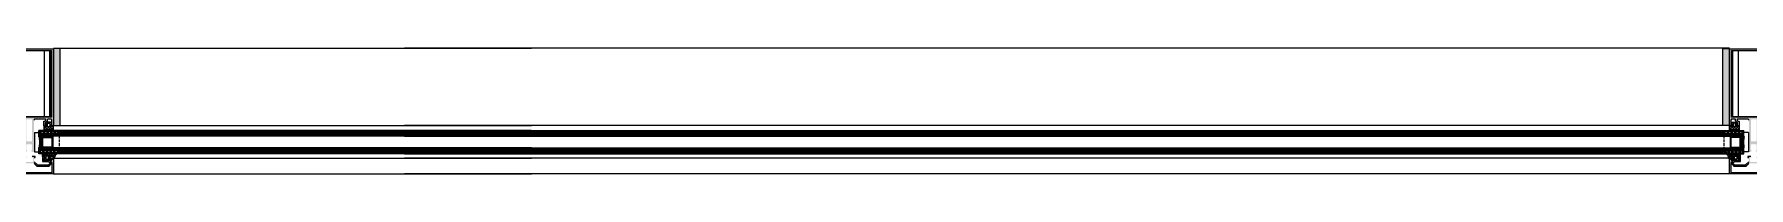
# Model space of a CAD drawing. Header units: millimetres. Extents: x 809 to 8159, y 33 to 4533.
# Drawn here: x 3286.2 to 3462.8, y 1913.3 to 1926.3 of the extents above; entities that cross this region are included whole.
import ezdxf

# ---------------------------------------------------------------- set-up
doc = ezdxf.new("R2010")
doc.units = ezdxf.units.MM
doc.linetypes.add('HIDDEN', pattern=[0.375, 0.25, -0.125])
for name, color, linetype in [('3', 11, 'Continuous'), ('5', 11, 'Continuous'), ('FITILLER', 240, 'Continuous'), ('GORUNUS-TARAMA', 11, 'Continuous')]:
    doc.layers.add(name, color=color, linetype=linetype)
doc.layers.add('cam', color=5, linetype='Continuous', lineweight=0)

# ---------------------------------------------------------------- blocks, each defined once
blk = doc.blocks.new('ajsdfxcvzx')
h = blk.add_hatch(color=256)
edge = h.paths.add_edge_path()
edge.add_line((35243.86, -6672.93), (35243.86, -6672.86))
edge.add_line((35243.86, -6672.86), (35243.95, -6672.86))
edge.add_line((35243.95, -6672.86), (35243.95, -6672.38))
edge.add_arc((35243.85, -6672.38), 0.1, 0, 90)
edge.add_line((35243.85, -6672.28), (35243.57, -6672.28))
edge.add_arc((35243.57, -6672.38), 0.1, 90, 180)
edge.add_line((35243.47, -6672.38), (35243.47, -6672.46))
edge.add_arc((35243.42, -6672.46), 0.05, 315, 360, ccw=False)
edge.add_line((35243.45, -6672.5), (35243.28, -6672.67))
edge.add_arc((35243.32, -6672.7), 0.05, 135, 180)
edge.add_line((35243.27, -6672.7), (35243.27, -6672.86))
edge.add_line((35243.27, -6672.86), (35243.36, -6672.86))
edge.add_line((35243.36, -6672.86), (35243.36, -6672.93))
edge.add_arc((35243.31, -6672.93), 0.05, -90, 0, ccw=False)
edge.add_line((35243.31, -6672.98), (35243.11, -6672.98))
edge.add_line((35243.11, -6672.98), (35243.11, -6672.54))
edge.add_arc((35243.16, -6672.54), 0.05, 90, 180, ccw=False)
edge.add_line((35243.16, -6672.49), (35243.23, -6672.49))
edge.add_arc((35243.23, -6672.44), 0.05, 270, 315)
edge.add_line((35243.26, -6672.48), (35243.29, -6672.45))
edge.add_arc((35243.26, -6672.41), 0.05, 315, 360)
edge.add_line((35243.31, -6672.41), (35243.31, -6672.33))
edge.add_arc((35243.26, -6672.33), 0.05, 0, 90)
edge.add_line((35243.26, -6672.28), (35243.01, -6672.28))
edge.add_line((35243.01, -6672.28), (35242.64, -6672.28))
edge.add_line((35242.64, -6672.28), (35242.61, -6672.25))
edge.add_line((35242.61, -6672.25), (35242.58, -6672.28))
edge.add_line((35242.58, -6672.28), (35242.21, -6672.28))
edge.add_arc((35242.2, -6672.37), 0.0919, 84.9295, 180.955)
edge.add_line((35242.11, -6672.38), (35242.11, -6674.65))
edge.add_arc((35242.11, -6674.67), 0.02, 90, 270)
edge.add_line((35242.11, -6674.69), (35242.11, -6674.71))
edge.add_arc((35242.11, -6674.73), 0.02, 90, 270)
edge.add_line((35242.11, -6674.75), (35242.11, -6675.68))
edge.add_line((35242.11, -6675.68), (35241.97, -6675.68))
edge.add_arc((35241.97, -6675.62), 0.06, 180, 270, ccw=False)
edge.add_line((35241.91, -6675.62), (35241.84, -6675.62))
edge.add_arc((35241.84, -6675.59), 0.03, 180, 270, ccw=False)
edge.add_line((35241.81, -6675.59), (35241.81, -6675.55))
edge.add_arc((35241.84, -6675.55), 0.03, 90, 180, ccw=False)
edge.add_line((35241.84, -6675.52), (35241.91, -6675.52))
edge.add_line((35241.91, -6675.52), (35241.91, -6674.88))
edge.add_line((35241.91, -6674.88), (35241.66, -6674.88))
edge.add_line((35241.66, -6674.88), (35241.61, -6674.83))
edge.add_line((35241.61, -6674.83), (35241.56, -6674.88))
edge.add_line((35241.56, -6674.88), (35241.31, -6674.88))
edge.add_line((35241.31, -6674.88), (35241.31, -6675.52))
edge.add_line((35241.31, -6675.52), (35241.38, -6675.52))
edge.add_arc((35241.38, -6675.55), 0.03, 0, 90, ccw=False)
edge.add_line((35241.41, -6675.55), (35241.41, -6675.59))
edge.add_arc((35241.38, -6675.59), 0.03, -90, 0, ccw=False)
edge.add_line((35241.38, -6675.62), (35241.31, -6675.62))
edge.add_arc((35241.25, -6675.62), 0.06, 270, 360, ccw=False)
edge.add_line((35241.25, -6675.68), (35241.11, -6675.68))
edge.add_line((35241.11, -6675.68), (35241.11, -6674.75))
edge.add_arc((35241.11, -6674.73), 0.02, 270, 450)
edge.add_line((35241.11, -6674.71), (35241.11, -6674.69))
edge.add_arc((35241.11, -6674.67), 0.02, 270, 450)
edge.add_line((35241.11, -6674.65), (35241.11, -6672.38))
edge.add_arc((35241.02, -6672.37), 0.0919, 359.045, 455.0705)
edge.add_line((35241.01, -6672.28), (35240.64, -6672.28))
edge.add_line((35240.64, -6672.28), (35240.61, -6672.25))
edge.add_line((35240.61, -6672.25), (35240.58, -6672.28))
edge.add_line((35240.58, -6672.28), (35240.21, -6672.28))
edge.add_line((35240.21, -6672.28), (35239.96, -6672.28))
edge.add_arc((35239.96, -6672.33), 0.05, 90, 180)
edge.add_line((35239.91, -6672.33), (35239.91, -6672.41))
edge.add_arc((35239.96, -6672.41), 0.05, 180, 225)
edge.add_line((35239.92, -6672.45), (35239.96, -6672.48))
edge.add_arc((35239.99, -6672.44), 0.05, 225, 270)
edge.add_line((35239.99, -6672.49), (35240.06, -6672.49))
edge.add_arc((35240.06, -6672.54), 0.05, 0, 90, ccw=False)
edge.add_line((35240.11, -6672.54), (35240.11, -6672.98))
edge.add_line((35240.11, -6672.98), (35239.91, -6672.98))
edge.add_arc((35239.91, -6672.93), 0.05, 180, 270, ccw=False)
edge.add_line((35239.86, -6672.93), (35239.86, -6672.86))
edge.add_line((35239.86, -6672.86), (35239.95, -6672.86))
edge.add_line((35239.95, -6672.86), (35239.95, -6672.7))
edge.add_arc((35239.9, -6672.7), 0.05, 360, 405)
edge.add_line((35239.93, -6672.67), (35239.76, -6672.5))
edge.add_arc((35239.8, -6672.46), 0.05, 180, 225, ccw=False)
edge.add_line((35239.75, -6672.46), (35239.75, -6672.38))
edge.add_arc((35239.65, -6672.38), 0.1, 0, 90)
edge.add_line((35239.65, -6672.28), (35239.37, -6672.28))
edge.add_arc((35239.37, -6672.38), 0.1, 90, 180)
edge.add_line((35239.27, -6672.38), (35239.27, -6672.86))
edge.add_line((35239.27, -6672.86), (35239.36, -6672.86))
edge.add_line((35239.36, -6672.86), (35239.36, -6672.93))
edge.add_arc((35239.31, -6672.93), 0.05, -90, 0, ccw=False)
edge.add_line((35239.31, -6672.98), (35239.11, -6672.98))
edge.add_line((35239.11, -6672.98), (35239.11, -6664.99))
edge.add_line((35239.11, -6664.99), (35244.11, -6664.99))
edge.add_line((35244.11, -6664.99), (35244.11, -6672.98))
edge.add_line((35244.11, -6672.98), (35243.91, -6672.98))
edge.add_arc((35243.91, -6672.93), 0.05, 180, 270, ccw=False)
h.paths.add_polyline_path([(35239.31, -6672.09), (35239.31, -6665.19), (35243.91, -6665.19), (35243.91, -6672.09), (35241.61, -6672.09)], flags=16)
edge = h.paths.add_edge_path(flags=16)
edge.add_arc((35241.81, -6674.49), 0.1, 270, 360)
edge.add_line((35241.91, -6674.49), (35241.91, -6672.39))
edge.add_arc((35241.81, -6672.39), 0.1, 0, 90)
edge.add_line((35241.81, -6672.29), (35241.41, -6672.29))
edge.add_arc((35241.41, -6672.39), 0.1, 90, 180)
edge.add_line((35241.31, -6672.39), (35241.31, -6674.49))
edge.add_arc((35241.41, -6674.49), 0.1, 180, 270)
edge.add_line((35241.41, -6674.59), (35241.81, -6674.59))
h = blk.add_hatch(color=256)
edge = h.paths.add_edge_path()
edge.add_line((35421.53, -6672.93), (35421.53, -6672.86))
edge.add_line((35421.53, -6672.86), (35421.62, -6672.86))
edge.add_line((35421.62, -6672.86), (35421.62, -6672.38))
edge.add_arc((35421.52, -6672.38), 0.1, 0, 90)
edge.add_line((35421.52, -6672.28), (35421.24, -6672.28))
edge.add_arc((35421.24, -6672.38), 0.1, 90, 180)
edge.add_line((35421.14, -6672.38), (35421.14, -6672.46))
edge.add_arc((35421.09, -6672.46), 0.05, 315, 360, ccw=False)
edge.add_line((35421.13, -6672.5), (35420.96, -6672.67))
edge.add_arc((35420.99, -6672.7), 0.05, 135, 180)
edge.add_line((35420.94, -6672.7), (35420.94, -6672.86))
edge.add_line((35420.94, -6672.86), (35421.03, -6672.86))
edge.add_line((35421.03, -6672.86), (35421.03, -6672.93))
edge.add_arc((35420.98, -6672.93), 0.05, -90, 0, ccw=False)
edge.add_line((35420.98, -6672.98), (35420.78, -6672.98))
edge.add_line((35420.78, -6672.98), (35420.78, -6672.54))
edge.add_arc((35420.83, -6672.54), 0.05, 90, 180, ccw=False)
edge.add_line((35420.83, -6672.49), (35420.9, -6672.49))
edge.add_arc((35420.9, -6672.44), 0.05, 270, 315)
edge.add_line((35420.94, -6672.48), (35420.97, -6672.45))
edge.add_arc((35420.93, -6672.41), 0.05, 315, 360)
edge.add_line((35420.98, -6672.41), (35420.98, -6672.33))
edge.add_arc((35420.93, -6672.33), 0.05, 0, 90)
edge.add_line((35420.93, -6672.28), (35420.68, -6672.28))
edge.add_line((35420.68, -6672.28), (35420.31, -6672.28))
edge.add_line((35420.31, -6672.28), (35420.28, -6672.25))
edge.add_line((35420.28, -6672.25), (35420.25, -6672.28))
edge.add_line((35420.25, -6672.28), (35419.88, -6672.28))
edge.add_arc((35419.88, -6672.37), 0.0919, 84.9295, 180.955)
edge.add_line((35419.78, -6672.38), (35419.78, -6674.65))
edge.add_arc((35419.78, -6674.67), 0.02, 90, 270)
edge.add_line((35419.78, -6674.69), (35419.78, -6674.71))
edge.add_arc((35419.78, -6674.73), 0.02, 90, 270)
edge.add_line((35419.78, -6674.75), (35419.78, -6675.68))
edge.add_line((35419.78, -6675.68), (35419.64, -6675.68))
edge.add_arc((35419.64, -6675.62), 0.06, 180, 270, ccw=False)
edge.add_line((35419.58, -6675.62), (35419.51, -6675.62))
edge.add_arc((35419.51, -6675.59), 0.03, 180, 270, ccw=False)
edge.add_line((35419.48, -6675.59), (35419.48, -6675.55))
edge.add_arc((35419.51, -6675.55), 0.03, 90, 180, ccw=False)
edge.add_line((35419.51, -6675.52), (35419.58, -6675.52))
edge.add_line((35419.58, -6675.52), (35419.58, -6674.88))
edge.add_line((35419.58, -6674.88), (35419.33, -6674.88))
edge.add_line((35419.33, -6674.88), (35419.28, -6674.83))
edge.add_line((35419.28, -6674.83), (35419.23, -6674.88))
edge.add_line((35419.23, -6674.88), (35418.98, -6674.88))
edge.add_line((35418.98, -6674.88), (35418.98, -6675.52))
edge.add_line((35418.98, -6675.52), (35419.05, -6675.52))
edge.add_arc((35419.05, -6675.55), 0.03, 0, 90, ccw=False)
edge.add_line((35419.08, -6675.55), (35419.08, -6675.59))
edge.add_arc((35419.05, -6675.59), 0.03, -90, 0, ccw=False)
edge.add_line((35419.05, -6675.62), (35418.98, -6675.62))
edge.add_arc((35418.92, -6675.62), 0.06, 270, 360, ccw=False)
edge.add_line((35418.92, -6675.68), (35418.78, -6675.68))
edge.add_line((35418.78, -6675.68), (35418.78, -6674.75))
edge.add_arc((35418.78, -6674.73), 0.02, 270, 450)
edge.add_line((35418.78, -6674.71), (35418.78, -6674.69))
edge.add_arc((35418.78, -6674.67), 0.02, 270, 450)
edge.add_line((35418.78, -6674.65), (35418.78, -6672.38))
edge.add_arc((35418.69, -6672.37), 0.0919, 359.045, 455.0705)
edge.add_line((35418.68, -6672.28), (35418.31, -6672.28))
edge.add_line((35418.31, -6672.28), (35418.28, -6672.25))
edge.add_line((35418.28, -6672.25), (35418.25, -6672.28))
edge.add_line((35418.25, -6672.28), (35417.88, -6672.28))
edge.add_line((35417.88, -6672.28), (35417.63, -6672.28))
edge.add_arc((35417.63, -6672.33), 0.05, 90, 180)
edge.add_line((35417.58, -6672.33), (35417.58, -6672.41))
edge.add_arc((35417.63, -6672.41), 0.05, 180, 225)
edge.add_line((35417.6, -6672.45), (35417.63, -6672.48))
edge.add_arc((35417.67, -6672.44), 0.05, 225, 270)
edge.add_line((35417.67, -6672.49), (35417.73, -6672.49))
edge.add_arc((35417.73, -6672.54), 0.05, 0, 90, ccw=False)
edge.add_line((35417.78, -6672.54), (35417.78, -6672.98))
edge.add_line((35417.78, -6672.98), (35417.58, -6672.98))
edge.add_arc((35417.58, -6672.93), 0.05, 180, 270, ccw=False)
edge.add_line((35417.53, -6672.93), (35417.53, -6672.86))
edge.add_line((35417.53, -6672.86), (35417.62, -6672.86))
edge.add_line((35417.62, -6672.86), (35417.62, -6672.7))
edge.add_arc((35417.57, -6672.7), 0.05, 360, 405)
edge.add_line((35417.61, -6672.67), (35417.44, -6672.5))
edge.add_arc((35417.47, -6672.46), 0.05, 180, 225, ccw=False)
edge.add_line((35417.42, -6672.46), (35417.42, -6672.38))
edge.add_arc((35417.32, -6672.38), 0.1, 0, 90)
edge.add_line((35417.32, -6672.28), (35417.04, -6672.28))
edge.add_arc((35417.04, -6672.38), 0.1, 90, 180)
edge.add_line((35416.94, -6672.38), (35416.94, -6672.86))
edge.add_line((35416.94, -6672.86), (35417.03, -6672.86))
edge.add_line((35417.03, -6672.86), (35417.03, -6672.93))
edge.add_arc((35416.98, -6672.93), 0.05, -90, 0, ccw=False)
edge.add_line((35416.98, -6672.98), (35416.78, -6672.98))
edge.add_line((35416.78, -6672.98), (35416.78, -6664.99))
edge.add_line((35416.78, -6664.99), (35421.78, -6664.99))
edge.add_line((35421.78, -6664.99), (35421.78, -6672.98))
edge.add_line((35421.78, -6672.98), (35421.58, -6672.98))
edge.add_arc((35421.58, -6672.93), 0.05, 180, 270, ccw=False)
h.paths.add_polyline_path([(35416.99, -6672.09), (35416.99, -6665.19), (35421.59, -6665.19), (35421.59, -6672.09), (35419.29, -6672.09)], flags=16)
edge = h.paths.add_edge_path(flags=16)
edge.add_arc((35419.49, -6674.49), 0.1, 270, 360)
edge.add_line((35419.59, -6674.49), (35419.59, -6672.39))
edge.add_arc((35419.49, -6672.39), 0.1, 0, 90)
edge.add_line((35419.49, -6672.29), (35419.09, -6672.29))
edge.add_arc((35419.09, -6672.39), 0.1, 90, 180)
edge.add_line((35418.99, -6672.39), (35418.99, -6674.49))
edge.add_arc((35419.09, -6674.49), 0.1, 180, 270)
edge.add_line((35419.09, -6674.59), (35419.49, -6674.59))
h = blk.add_hatch()
h.set_pattern_fill('NET', color=256, angle=90, style=0)
h.set_pattern_definition([(90, (35235.15092, -6616.81168), (0.125, -1e-17), []), (360, (35235.15092, -6616.81168), (1e-17, -0.125), [])])
h.paths.add_polyline_path([(35242.9, -6675.23), (35242.9, -6674.07), (35242.6, -6674.07), (35242.64, -6674.27), (35242.66, -6674.51), (35242.66, -6674.77), (35242.63, -6675.09), (35242.61, -6675.23)])
h = blk.add_hatch()
h.set_pattern_fill('NET', color=256, angle=90, style=0)
h.set_pattern_definition([(90, (35425.74222, -6616.81168), (-0.125, 2e-17), []), (180, (35425.74222, -6616.81168), (-3e-17, -0.125), [])])
h.paths.add_polyline_path([(35417.99, -6675.23), (35417.99, -6674.07), (35418.29, -6674.07), (35418.25, -6674.27), (35418.23, -6674.51), (35418.23, -6674.77), (35418.26, -6675.09), (35418.28, -6675.23)])
h = blk.add_hatch(color=256)
edge = h.paths.add_edge_path()
edge.add_line((35240.13, -6676.55), (35239.53, -6676.55))
edge.add_line((35239.53, -6676.55), (35239.3, -6676.27))
edge.add_line((35239.3, -6676.27), (35239.5, -6676.27))
edge.add_line((35239.5, -6676.27), (35239.5, -6676.2))
edge.add_arc((35239.45, -6676.2), 0.05, 360, 450)
edge.add_line((35239.45, -6676.15), (35239.11, -6676.15))
edge.add_line((35239.11, -6676.15), (35239.11, -6676.26))
edge.add_line((35239.11, -6676.26), (35239.41, -6676.61))
edge.add_arc((35239.37, -6676.65), 0.05, -50, 40, ccw=False)
edge.add_line((35239.41, -6676.69), (35239.32, -6676.76))
edge.add_arc((35239.35, -6676.8), 0.05, 130, 220)
edge.add_line((35239.31, -6676.83), (35239.57, -6677.14))
edge.add_arc((35239.6, -6677.1), 0.05, 220, 270)
edge.add_line((35239.6, -6677.15), (35240.78, -6677.15))
edge.add_arc((35240.78, -6677.1), 0.05, 270, 315)
edge.add_line((35240.82, -6677.14), (35241, -6676.96))
edge.add_line((35241, -6676.96), (35241, -6676.92))
edge.add_line((35241, -6676.92), (35241.04, -6676.92))
edge.add_line((35241.04, -6676.92), (35241.09, -6676.86))
edge.add_arc((35241.13, -6676.9), 0.05, 90, 135, ccw=False)
edge.add_line((35241.13, -6676.85), (35242.09, -6676.85))
edge.add_arc((35242.09, -6676.9), 0.05, 45, 90, ccw=False)
edge.add_line((35242.12, -6676.86), (35242.18, -6676.92))
edge.add_line((35242.18, -6676.92), (35242.22, -6676.92))
edge.add_line((35242.22, -6676.92), (35242.22, -6676.96))
edge.add_line((35242.22, -6676.96), (35242.4, -6677.14))
edge.add_arc((35242.43, -6677.1), 0.05, 225, 270)
edge.add_line((35242.43, -6677.15), (35243.61, -6677.15))
edge.add_arc((35243.61, -6677.1), 0.05, 270, 320)
edge.add_line((35243.65, -6677.14), (35243.91, -6676.83))
edge.add_arc((35243.87, -6676.8), 0.05, 320, 410)
edge.add_line((35243.9, -6676.76), (35243.81, -6676.69))
edge.add_arc((35243.84, -6676.65), 0.05, 140, 230, ccw=False)
edge.add_line((35243.81, -6676.61), (35244.1, -6676.26))
edge.add_line((35244.1, -6676.26), (35244.1, -6676.15))
edge.add_line((35244.1, -6676.15), (35243.77, -6676.15))
edge.add_arc((35243.77, -6676.2), 0.05, 90, 180)
edge.add_line((35243.72, -6676.2), (35243.72, -6676.27))
edge.add_line((35243.72, -6676.27), (35243.92, -6676.27))
edge.add_line((35243.92, -6676.27), (35243.69, -6676.55))
edge.add_line((35243.69, -6676.55), (35243.09, -6676.55))
edge.add_line((35243.09, -6676.55), (35243.09, -6676.27))
edge.add_line((35243.09, -6676.27), (35243.22, -6676.27))
edge.add_line((35243.22, -6676.27), (35243.22, -6676.2))
edge.add_arc((35243.17, -6676.2), 0.05, 360, 450)
edge.add_line((35243.17, -6676.15), (35242.97, -6676.15))
edge.add_line((35242.97, -6676.15), (35242.97, -6676.62))
edge.add_arc((35243.02, -6676.62), 0.05, 180, 270)
edge.add_line((35243.02, -6676.67), (35243.59, -6676.67))
edge.add_arc((35243.59, -6676.72), 0.05, 50, 90, ccw=False)
edge.add_line((35243.62, -6676.69), (35243.73, -6676.78))
edge.add_arc((35243.7, -6676.81), 0.05, -40, 50, ccw=False)
edge.add_line((35243.74, -6676.85), (35243.6, -6677.02))
edge.add_arc((35243.56, -6676.98), 0.05, 270, 320, ccw=False)
edge.add_line((35243.56, -6677.03), (35242.48, -6677.03))
edge.add_arc((35242.48, -6676.98), 0.05, 225, 270, ccw=False)
edge.add_line((35242.45, -6677.02), (35242.12, -6676.69))
edge.add_arc((35242.16, -6676.66), 0.05, 180, 225, ccw=False)
edge.add_line((35242.11, -6676.66), (35242.11, -6676.25))
edge.add_line((35242.11, -6676.25), (35242.21, -6676.25))
edge.add_line((35242.21, -6676.25), (35242.21, -6676.15))
edge.add_line((35242.21, -6676.15), (35241.91, -6676.15))
edge.add_arc((35241.91, -6676.2), 0.05, 90, 180)
edge.add_line((35241.86, -6676.2), (35241.86, -6676.27))
edge.add_line((35241.86, -6676.27), (35241.99, -6676.27))
edge.add_line((35241.99, -6676.27), (35241.99, -6676.65))
edge.add_arc((35241.94, -6676.65), 0.05, 270, 360, ccw=False)
edge.add_line((35241.94, -6676.7), (35241.28, -6676.7))
edge.add_arc((35241.28, -6676.65), 0.05, 180, 270, ccw=False)
edge.add_line((35241.23, -6676.65), (35241.23, -6676.27))
edge.add_line((35241.23, -6676.27), (35241.36, -6676.27))
edge.add_line((35241.36, -6676.27), (35241.36, -6676.2))
edge.add_arc((35241.31, -6676.2), 0.05, 0, 90)
edge.add_line((35241.31, -6676.15), (35241.01, -6676.15))
edge.add_line((35241.01, -6676.15), (35241.01, -6676.25))
edge.add_line((35241.01, -6676.25), (35241.11, -6676.25))
edge.add_line((35241.11, -6676.25), (35241.11, -6676.66))
edge.add_arc((35241.06, -6676.66), 0.05, 315, 360, ccw=False)
edge.add_line((35241.09, -6676.69), (35240.77, -6677.02))
edge.add_arc((35240.73, -6676.98), 0.05, 270, 315, ccw=False)
edge.add_line((35240.73, -6677.03), (35239.66, -6677.03))
edge.add_arc((35239.66, -6676.98), 0.05, 220, 270, ccw=False)
edge.add_line((35239.62, -6677.02), (35239.48, -6676.85))
edge.add_arc((35239.52, -6676.81), 0.05, 130, 220, ccw=False)
edge.add_line((35239.49, -6676.78), (35239.59, -6676.69))
edge.add_arc((35239.63, -6676.72), 0.05, 90, 130, ccw=False)
edge.add_line((35239.63, -6676.67), (35240.2, -6676.67))
edge.add_arc((35240.2, -6676.62), 0.05, 270, 360)
edge.add_line((35240.25, -6676.62), (35240.25, -6676.15))
edge.add_line((35240.25, -6676.15), (35240.05, -6676.15))
edge.add_arc((35240.05, -6676.2), 0.05, 90, 180)
edge.add_line((35240, -6676.2), (35240, -6676.27))
edge.add_line((35240, -6676.27), (35240.13, -6676.27))
edge.add_line((35240.13, -6676.27), (35240.13, -6676.55))
h = blk.add_hatch(color=256)
edge = h.paths.add_edge_path()
edge.add_arc((35239.29, -6677.75), 0.05, 180, 270)
edge.add_line((35239.29, -6677.8), (35243.93, -6677.8))
edge.add_arc((35243.93, -6677.75), 0.05, 270, 360)
edge.add_line((35243.98, -6677.75), (35243.98, -6676.79))
edge.add_line((35243.98, -6676.79), (35243.85, -6676.68))
edge.add_arc((35243.88, -6676.64), 0.05, 140, 230, ccw=False)
edge.add_line((35243.84, -6676.61), (35244.07, -6676.33))
edge.add_arc((35244.09, -6676.35), 0.02, 0, 140, ccw=False)
edge.add_line((35244.11, -6676.35), (35244.11, -6677.88))
edge.add_arc((35244.06, -6677.88), 0.05, 270, 360, ccw=False)
edge.add_line((35244.06, -6677.93), (35239.16, -6677.93))
edge.add_arc((35239.16, -6677.88), 0.05, 180, 270, ccw=False)
edge.add_line((35239.11, -6677.88), (35239.11, -6676.35))
edge.add_arc((35239.13, -6676.35), 0.02, 40, 180, ccw=False)
edge.add_line((35239.14, -6676.33), (35239.38, -6676.61))
edge.add_arc((35239.34, -6676.64), 0.05, -50, 40, ccw=False)
edge.add_line((35239.37, -6676.68), (35239.24, -6676.79))
edge.add_line((35239.24, -6676.79), (35239.24, -6677.75))
h = blk.add_hatch(color=256)
edge = h.paths.add_edge_path()
edge.add_arc((35416.96, -6677.75), 0.05, 180, 270)
edge.add_line((35416.96, -6677.8), (35421.6, -6677.8))
edge.add_arc((35421.6, -6677.75), 0.05, 270, 360)
edge.add_line((35421.65, -6677.75), (35421.65, -6676.79))
edge.add_line((35421.65, -6676.79), (35421.52, -6676.68))
edge.add_arc((35421.55, -6676.64), 0.05, 140, 230, ccw=False)
edge.add_line((35421.52, -6676.61), (35421.75, -6676.33))
edge.add_arc((35421.76, -6676.35), 0.02, 0, 140, ccw=False)
edge.add_line((35421.78, -6676.35), (35421.78, -6677.88))
edge.add_arc((35421.73, -6677.88), 0.05, 270, 360, ccw=False)
edge.add_line((35421.73, -6677.93), (35416.83, -6677.93))
edge.add_arc((35416.83, -6677.88), 0.05, 180, 270, ccw=False)
edge.add_line((35416.78, -6677.88), (35416.78, -6676.35))
edge.add_arc((35416.8, -6676.35), 0.02, 40, 180, ccw=False)
edge.add_line((35416.82, -6676.33), (35417.05, -6676.61))
edge.add_arc((35417.01, -6676.64), 0.05, -50, 40, ccw=False)
edge.add_line((35417.05, -6676.68), (35416.91, -6676.79))
edge.add_line((35416.91, -6676.79), (35416.91, -6677.75))
h = blk.add_hatch(color=256)
edge = h.paths.add_edge_path()
edge.add_line((35417.81, -6676.55), (35417.21, -6676.55))
edge.add_line((35417.21, -6676.55), (35416.97, -6676.27))
edge.add_line((35416.97, -6676.27), (35417.18, -6676.27))
edge.add_line((35417.18, -6676.27), (35417.18, -6676.2))
edge.add_arc((35417.13, -6676.2), 0.05, 0, 90)
edge.add_line((35417.13, -6676.15), (35416.79, -6676.15))
edge.add_line((35416.79, -6676.15), (35416.79, -6676.26))
edge.add_line((35416.79, -6676.26), (35417.09, -6676.61))
edge.add_arc((35417.05, -6676.65), 0.05, -50, 40, ccw=False)
edge.add_line((35417.08, -6676.69), (35416.99, -6676.76))
edge.add_arc((35417.02, -6676.8), 0.05, 130, 220)
edge.add_line((35416.99, -6676.83), (35417.24, -6677.14))
edge.add_arc((35417.28, -6677.1), 0.05, 220, 270)
edge.add_line((35417.28, -6677.15), (35418.46, -6677.15))
edge.add_arc((35418.46, -6677.1), 0.05, 270, 315)
edge.add_line((35418.5, -6677.14), (35418.67, -6676.96))
edge.add_line((35418.67, -6676.96), (35418.67, -6676.92))
edge.add_line((35418.67, -6676.92), (35418.71, -6676.92))
edge.add_line((35418.71, -6676.92), (35418.77, -6676.86))
edge.add_arc((35418.81, -6676.9), 0.05, 90, 135, ccw=False)
edge.add_line((35418.81, -6676.85), (35419.76, -6676.85))
edge.add_arc((35419.76, -6676.9), 0.05, 45, 90, ccw=False)
edge.add_line((35419.8, -6676.86), (35419.85, -6676.92))
edge.add_line((35419.85, -6676.92), (35419.9, -6676.92))
edge.add_line((35419.9, -6676.92), (35419.9, -6676.96))
edge.add_line((35419.9, -6676.96), (35420.07, -6677.14))
edge.add_arc((35420.11, -6677.1), 0.05, 225, 270)
edge.add_line((35420.11, -6677.15), (35421.29, -6677.15))
edge.add_arc((35421.29, -6677.1), 0.05, 270, 320)
edge.add_line((35421.33, -6677.14), (35421.58, -6676.83))
edge.add_arc((35421.54, -6676.8), 0.05, 320, 410)
edge.add_line((35421.58, -6676.76), (35421.49, -6676.69))
edge.add_arc((35421.52, -6676.65), 0.05, 140, 230, ccw=False)
edge.add_line((35421.48, -6676.61), (35421.78, -6676.26))
edge.add_line((35421.78, -6676.26), (35421.78, -6676.15))
edge.add_line((35421.78, -6676.15), (35421.44, -6676.15))
edge.add_arc((35421.44, -6676.2), 0.05, 90, 180)
edge.add_line((35421.39, -6676.2), (35421.39, -6676.27))
edge.add_line((35421.39, -6676.27), (35421.6, -6676.27))
edge.add_line((35421.6, -6676.27), (35421.36, -6676.55))
edge.add_line((35421.36, -6676.55), (35420.76, -6676.55))
edge.add_line((35420.76, -6676.55), (35420.76, -6676.27))
edge.add_line((35420.76, -6676.27), (35420.89, -6676.27))
edge.add_line((35420.89, -6676.27), (35420.89, -6676.2))
edge.add_arc((35420.84, -6676.2), 0.05, 360, 450)
edge.add_line((35420.84, -6676.15), (35420.64, -6676.15))
edge.add_line((35420.64, -6676.15), (35420.64, -6676.62))
edge.add_arc((35420.69, -6676.62), 0.05, 180, 270)
edge.add_line((35420.69, -6676.67), (35421.27, -6676.67))
edge.add_arc((35421.27, -6676.72), 0.05, 50, 90, ccw=False)
edge.add_line((35421.3, -6676.69), (35421.41, -6676.78))
edge.add_arc((35421.38, -6676.81), 0.05, -40, 50, ccw=False)
edge.add_line((35421.41, -6676.85), (35421.27, -6677.02))
edge.add_arc((35421.23, -6676.98), 0.05, 270, 320, ccw=False)
edge.add_line((35421.23, -6677.03), (35420.16, -6677.03))
edge.add_arc((35420.16, -6676.98), 0.05, 225, 270, ccw=False)
edge.add_line((35420.12, -6677.02), (35419.8, -6676.69))
edge.add_arc((35419.83, -6676.66), 0.05, 180, 225, ccw=False)
edge.add_line((35419.78, -6676.66), (35419.78, -6676.25))
edge.add_line((35419.78, -6676.25), (35419.88, -6676.25))
edge.add_line((35419.88, -6676.25), (35419.88, -6676.15))
edge.add_line((35419.88, -6676.15), (35419.58, -6676.15))
edge.add_arc((35419.58, -6676.2), 0.05, 90, 180)
edge.add_line((35419.53, -6676.2), (35419.53, -6676.27))
edge.add_line((35419.53, -6676.27), (35419.66, -6676.27))
edge.add_line((35419.66, -6676.27), (35419.66, -6676.65))
edge.add_arc((35419.61, -6676.65), 0.05, -90, 0, ccw=False)
edge.add_line((35419.61, -6676.7), (35418.95, -6676.7))
edge.add_arc((35418.95, -6676.65), 0.05, 180, 270, ccw=False)
edge.add_line((35418.9, -6676.65), (35418.9, -6676.27))
edge.add_line((35418.9, -6676.27), (35419.03, -6676.27))
edge.add_line((35419.03, -6676.27), (35419.03, -6676.2))
edge.add_arc((35418.98, -6676.2), 0.05, 0, 90)
edge.add_line((35418.98, -6676.15), (35418.68, -6676.15))
edge.add_line((35418.68, -6676.15), (35418.68, -6676.25))
edge.add_line((35418.68, -6676.25), (35418.78, -6676.25))
edge.add_line((35418.78, -6676.25), (35418.78, -6676.66))
edge.add_arc((35418.73, -6676.66), 0.05, 315, 360, ccw=False)
edge.add_line((35418.77, -6676.69), (35418.45, -6677.02))
edge.add_arc((35418.41, -6676.98), 0.05, 270, 315, ccw=False)
edge.add_line((35418.41, -6677.03), (35417.34, -6677.03))
edge.add_arc((35417.34, -6676.98), 0.05, 220, 270, ccw=False)
edge.add_line((35417.3, -6677.02), (35417.16, -6676.85))
edge.add_arc((35417.19, -6676.81), 0.05, 130, 220, ccw=False)
edge.add_line((35417.16, -6676.78), (35417.27, -6676.69))
edge.add_arc((35417.3, -6676.72), 0.05, 90, 130, ccw=False)
edge.add_line((35417.3, -6676.67), (35417.88, -6676.67))
edge.add_arc((35417.88, -6676.62), 0.05, 270, 360)
edge.add_line((35417.93, -6676.62), (35417.93, -6676.15))
edge.add_line((35417.93, -6676.15), (35417.73, -6676.15))
edge.add_arc((35417.73, -6676.2), 0.05, 90, 180)
edge.add_line((35417.68, -6676.2), (35417.68, -6676.27))
edge.add_line((35417.68, -6676.27), (35417.81, -6676.27))
edge.add_line((35417.81, -6676.27), (35417.81, -6676.55))
at = {"layer": 'FITILLER'}
h = blk.add_hatch(dxfattribs=at)
h.set_pattern_fill('DOTS', color=256, scale=1.2, angle=45, style=0)
h.set_pattern_definition([(45, (35102.547024, -6767.148605), (-0.026516504, 0.079549513), [0, -0.075])])
h.paths.add_polyline_path([(35244.12, -6672.95), (35244.8, -6672.95), (35244.8, -6664.96), (35244.12, -6664.96)])
h = blk.add_hatch(dxfattribs=at)
h.set_pattern_fill('DOTS', color=256, scale=1.2, angle=45, style=0)
h.set_pattern_definition([(135, (35558.34612, -6767.148605), (0.026516504, 0.079549513), [0, -0.075])])
h.paths.add_polyline_path([(35416.77, -6672.95), (35416.09, -6672.95), (35416.09, -6664.96), (35416.77, -6664.96)])
h = blk.add_hatch(dxfattribs=at)
h.set_pattern_fill('NET', color=256, scale=1.5, angle=135, style=0)
h.set_pattern_definition([(135, (35231.3622, -6686.59332), (-0.1325825, -0.1325825), []), (225, (35231.3622, -6686.59332), (0.1325825, -0.1325825), [])])
edge = h.paths.add_edge_path(flags=16)
edge.add_arc((35243.58, -6672.96), 0.1, 180, 270, ccw=False)
edge.add_line((35243.48, -6672.96), (35243.48, -6672.8))
edge.add_arc((35243.58, -6672.8), 0.1, 90, 180, ccw=False)
edge.add_line((35243.58, -6672.7), (35243.63, -6672.7))
edge.add_arc((35243.63, -6672.8), 0.1, 0, 90, ccw=False)
edge.add_line((35243.73, -6672.8), (35243.73, -6672.96))
edge.add_arc((35243.63, -6672.96), 0.1, -90, 0, ccw=False)
edge.add_line((35243.63, -6673.06), (35243.58, -6673.06))
edge = h.paths.add_edge_path()
edge.add_line((35243.11, -6672.98), (35243.11, -6673.5))
edge.add_arc((35243.12, -6673.5), 0.01, 180, 315)
edge.add_line((35243.13, -6673.5), (35243.24, -6673.39))
edge.add_arc((35243.24, -6673.4), 0.00893, 45, 135, ccw=False)
edge.add_line((35243.25, -6673.39), (35243.36, -6673.5))
edge.add_arc((35243.36, -6673.49), 0.00893, 225, 315)
edge.add_line((35243.37, -6673.5), (35243.48, -6673.39))
edge.add_arc((35243.49, -6673.4), 0.00893, 45, 135, ccw=False)
edge.add_line((35243.49, -6673.39), (35243.6, -6673.5))
edge.add_arc((35243.61, -6673.49), 0.00893, 225, 315)
edge.add_line((35243.62, -6673.5), (35243.72, -6673.39))
edge.add_arc((35243.73, -6673.4), 0.00893, 45, 135, ccw=False)
edge.add_line((35243.74, -6673.39), (35243.85, -6673.5))
edge.add_arc((35243.85, -6673.49), 0.00893, 225, 315)
edge.add_line((35243.86, -6673.5), (35243.97, -6673.39))
edge.add_arc((35243.97, -6673.4), 0.00893, 45, 135, ccw=False)
edge.add_line((35243.98, -6673.39), (35244.09, -6673.5))
edge.add_arc((35244.1, -6673.5), 0.01, 225, 360)
edge.add_line((35244.11, -6673.5), (35244.11, -6672.98))
edge.add_line((35244.11, -6672.98), (35243.88, -6672.98))
edge.add_arc((35243.88, -6672.93), 0.05, 180, 270, ccw=False)
edge.add_line((35243.83, -6672.93), (35243.83, -6672.81))
edge.add_line((35243.83, -6672.81), (35243.93, -6672.81))
edge.add_line((35243.93, -6672.81), (35243.93, -6672.76))
edge.add_line((35243.93, -6672.76), (35243.86, -6672.63))
edge.add_arc((35243.82, -6672.65), 0.05, 30, 90)
edge.add_line((35243.82, -6672.6), (35243.4, -6672.6))
edge.add_arc((35243.4, -6672.65), 0.05, 90, 150)
edge.add_line((35243.36, -6672.63), (35243.28, -6672.76))
edge.add_line((35243.28, -6672.76), (35243.28, -6672.81))
edge.add_line((35243.28, -6672.81), (35243.38, -6672.81))
edge.add_line((35243.38, -6672.81), (35243.38, -6672.93))
edge.add_arc((35243.33, -6672.93), 0.05, 270, 360, ccw=False)
edge.add_line((35243.33, -6672.98), (35243.11, -6672.98))
h = blk.add_hatch(dxfattribs=at)
h.set_pattern_fill('NET', color=256, scale=1.5, angle=135, style=0)
h.set_pattern_definition([(45, (35429.53094, -6686.59332), (0.1325825, -0.1325825), []), (315, (35429.53094, -6686.59332), (-0.1325825, -0.1325825), [])])
edge = h.paths.add_edge_path(flags=16)
edge.add_arc((35417.31, -6672.96), 0.1, 270, 360)
edge.add_line((35417.41, -6672.96), (35417.41, -6672.8))
edge.add_arc((35417.31, -6672.8), 0.1, 0, 90)
edge.add_line((35417.31, -6672.7), (35417.26, -6672.7))
edge.add_arc((35417.26, -6672.8), 0.1, 90, 180)
edge.add_line((35417.16, -6672.8), (35417.16, -6672.96))
edge.add_arc((35417.26, -6672.96), 0.1, 180, 270)
edge.add_line((35417.26, -6673.06), (35417.31, -6673.06))
edge = h.paths.add_edge_path()
edge.add_line((35417.78, -6672.98), (35417.78, -6673.5))
edge.add_arc((35417.77, -6673.5), 0.01, 225, 360, ccw=False)
edge.add_line((35417.77, -6673.5), (35417.66, -6673.39))
edge.add_arc((35417.65, -6673.4), 0.00893, 45, 135)
edge.add_line((35417.64, -6673.39), (35417.53, -6673.5))
edge.add_arc((35417.53, -6673.49), 0.00893, 225, 315, ccw=False)
edge.add_line((35417.52, -6673.5), (35417.41, -6673.39))
edge.add_arc((35417.41, -6673.4), 0.00893, 45, 135)
edge.add_line((35417.4, -6673.39), (35417.29, -6673.5))
edge.add_arc((35417.28, -6673.49), 0.00893, 225, 315, ccw=False)
edge.add_line((35417.28, -6673.5), (35417.17, -6673.39))
edge.add_arc((35417.16, -6673.4), 0.00893, 45, 135)
edge.add_line((35417.16, -6673.39), (35417.05, -6673.5))
edge.add_arc((35417.04, -6673.49), 0.00893, 225, 315, ccw=False)
edge.add_line((35417.03, -6673.5), (35416.92, -6673.39))
edge.add_arc((35416.92, -6673.4), 0.00893, 45, 135)
edge.add_line((35416.91, -6673.39), (35416.8, -6673.5))
edge.add_arc((35416.79, -6673.5), 0.01, 180, 315, ccw=False)
edge.add_line((35416.78, -6673.5), (35416.78, -6672.98))
edge.add_line((35416.78, -6672.98), (35417.01, -6672.98))
edge.add_arc((35417.01, -6672.93), 0.05, 270, 360)
edge.add_line((35417.06, -6672.93), (35417.06, -6672.81))
edge.add_line((35417.06, -6672.81), (35416.96, -6672.81))
edge.add_line((35416.96, -6672.81), (35416.96, -6672.76))
edge.add_line((35416.96, -6672.76), (35417.03, -6672.63))
edge.add_arc((35417.08, -6672.65), 0.05, 90, 150, ccw=False)
edge.add_line((35417.08, -6672.6), (35417.49, -6672.6))
edge.add_arc((35417.49, -6672.65), 0.05, 30, 90, ccw=False)
edge.add_line((35417.53, -6672.63), (35417.61, -6672.76))
edge.add_line((35417.61, -6672.76), (35417.61, -6672.81))
edge.add_line((35417.61, -6672.81), (35417.51, -6672.81))
edge.add_line((35417.51, -6672.81), (35417.51, -6672.93))
edge.add_arc((35417.56, -6672.93), 0.05, 180, 270)
edge.add_line((35417.56, -6672.98), (35417.78, -6672.98))
h = blk.add_hatch(dxfattribs=at)
h.set_pattern_fill('NET', color=256, scale=1.5, angle=135, style=0)
h.set_pattern_definition([(135, (35227.12068, -6690.56931), (-0.1325825, -0.1325825), []), (225, (35227.12068, -6690.56931), (0.1325825, -0.1325825), [])])
edge = h.paths.add_edge_path(flags=16)
edge.add_arc((35243.49, -6676.33), 0.1, 270, 360)
edge.add_line((35243.59, -6676.33), (35243.59, -6676.2))
edge.add_arc((35243.49, -6676.2), 0.1, 360, 450)
edge.add_line((35243.49, -6676.1), (35243.44, -6676.1))
edge.add_arc((35243.44, -6676.2), 0.1, 90, 180)
edge.add_line((35243.34, -6676.2), (35243.34, -6676.33))
edge.add_arc((35243.44, -6676.33), 0.1, 180, 270)
edge.add_line((35243.44, -6676.43), (35243.49, -6676.43))
edge = h.paths.add_edge_path()
edge.add_arc((35244.45, -6676.17), 0.2, 139.7669, 170)
edge.add_line((35244.25, -6676.13), (35244.23, -6676.27))
edge.add_arc((35244.18, -6676.26), 0.05, 285, 350, ccw=False)
edge.add_line((35244.19, -6676.31), (35244.12, -6676.33))
edge.add_line((35244.12, -6676.33), (35244.12, -6676.15))
edge.add_line((35244.12, -6676.15), (35243.74, -6676.15))
edge.add_arc((35243.74, -6676.2), 0.05, 90, 180)
edge.add_line((35243.69, -6676.2), (35243.69, -6676.32))
edge.add_line((35243.69, -6676.32), (35243.79, -6676.32))
edge.add_line((35243.79, -6676.32), (35243.79, -6676.37))
edge.add_line((35243.79, -6676.37), (35243.72, -6676.5))
edge.add_arc((35243.67, -6676.48), 0.05, 270, 330, ccw=False)
edge.add_line((35243.67, -6676.53), (35243.26, -6676.53))
edge.add_arc((35243.26, -6676.48), 0.05, 210, 270, ccw=False)
edge.add_line((35243.22, -6676.5), (35243.14, -6676.37))
edge.add_line((35243.14, -6676.37), (35243.14, -6676.32))
edge.add_line((35243.14, -6676.32), (35243.24, -6676.32))
edge.add_line((35243.24, -6676.32), (35243.24, -6676.2))
edge.add_arc((35243.19, -6676.2), 0.05, 0, 90)
edge.add_line((35243.19, -6676.15), (35242.97, -6676.15))
edge.add_line((35242.97, -6676.15), (35242.97, -6675.8))
edge.add_line((35242.97, -6675.8), (35243.12, -6675.8))
edge.add_line((35243.12, -6675.8), (35243.12, -6675.95))
edge.add_arc((35243.17, -6675.95), 0.05, 180, 270)
edge.add_line((35243.17, -6676), (35243.19, -6676))
edge.add_arc((35243.19, -6675.95), 0.05, 270, 360)
edge.add_line((35243.24, -6675.95), (35243.24, -6675.8))
edge.add_line((35243.24, -6675.8), (35243.39, -6675.8))
edge.add_line((35243.39, -6675.8), (35243.39, -6675.95))
edge.add_arc((35243.44, -6675.95), 0.05, 180, 270)
edge.add_line((35243.44, -6676), (35243.46, -6676))
edge.add_arc((35243.46, -6675.95), 0.05, 270, 360)
edge.add_line((35243.51, -6675.95), (35243.51, -6675.8))
edge.add_line((35243.51, -6675.8), (35243.66, -6675.8))
edge.add_line((35243.66, -6675.8), (35243.66, -6675.95))
edge.add_arc((35243.71, -6675.95), 0.05, 180, 270)
edge.add_line((35243.71, -6676), (35243.73, -6676))
edge.add_arc((35243.73, -6675.95), 0.05, 270, 360)
edge.add_line((35243.78, -6675.95), (35243.78, -6675.8))
edge.add_line((35243.78, -6675.8), (35243.93, -6675.8))
edge.add_line((35243.93, -6675.8), (35243.93, -6675.95))
edge.add_arc((35243.98, -6675.95), 0.05, 180, 270)
edge.add_line((35243.98, -6676), (35244.08, -6676))
edge.add_arc((35244.08, -6675.95), 0.05, 270, 310)
edge.add_line((35244.12, -6675.99), (35244.44, -6675.72))
edge.add_arc((35244.47, -6675.75), 0.05, -40.2331, 139.7669, ccw=False)
edge.add_line((35244.51, -6675.79), (35244.3, -6676.04))
h = blk.add_hatch(dxfattribs=at)
h.set_pattern_fill('NET', color=256, scale=1.5, angle=135, style=0)
h.set_pattern_definition([(45, (35433.77246, -6690.56931), (0.1325825, -0.1325825), []), (315, (35433.77246, -6690.56931), (-0.1325825, -0.1325825), [])])
edge = h.paths.add_edge_path(flags=16)
edge.add_arc((35417.4, -6676.33), 0.1, 180, 270, ccw=False)
edge.add_line((35417.3, -6676.33), (35417.3, -6676.2))
edge.add_arc((35417.4, -6676.2), 0.1, 90, 180, ccw=False)
edge.add_line((35417.4, -6676.1), (35417.45, -6676.1))
edge.add_arc((35417.45, -6676.2), 0.1, 0, 90, ccw=False)
edge.add_line((35417.55, -6676.2), (35417.55, -6676.33))
edge.add_arc((35417.45, -6676.33), 0.1, 270, 360, ccw=False)
edge.add_line((35417.45, -6676.43), (35417.4, -6676.43))
edge = h.paths.add_edge_path()
edge.add_arc((35416.44, -6676.17), 0.2, 10, 40.2331, ccw=False)
edge.add_line((35416.64, -6676.13), (35416.66, -6676.27))
edge.add_arc((35416.71, -6676.26), 0.05, 190, 255)
edge.add_line((35416.7, -6676.31), (35416.77, -6676.33))
edge.add_line((35416.77, -6676.33), (35416.77, -6676.15))
edge.add_line((35416.77, -6676.15), (35417.15, -6676.15))
edge.add_arc((35417.15, -6676.2), 0.05, 0, 90, ccw=False)
edge.add_line((35417.2, -6676.2), (35417.2, -6676.32))
edge.add_line((35417.2, -6676.32), (35417.1, -6676.32))
edge.add_line((35417.1, -6676.32), (35417.1, -6676.37))
edge.add_line((35417.1, -6676.37), (35417.18, -6676.5))
edge.add_arc((35417.22, -6676.48), 0.05, 210, 270)
edge.add_line((35417.22, -6676.53), (35417.63, -6676.53))
edge.add_arc((35417.63, -6676.48), 0.05, 270, 330)
edge.add_line((35417.68, -6676.5), (35417.75, -6676.37))
edge.add_line((35417.75, -6676.37), (35417.75, -6676.32))
edge.add_line((35417.75, -6676.32), (35417.65, -6676.32))
edge.add_line((35417.65, -6676.32), (35417.65, -6676.2))
edge.add_arc((35417.7, -6676.2), 0.05, 90, 180, ccw=False)
edge.add_line((35417.7, -6676.15), (35417.93, -6676.15))
edge.add_line((35417.93, -6676.15), (35417.93, -6675.8))
edge.add_line((35417.93, -6675.8), (35417.78, -6675.8))
edge.add_line((35417.78, -6675.8), (35417.78, -6675.95))
edge.add_arc((35417.73, -6675.95), 0.05, -90, 0, ccw=False)
edge.add_line((35417.73, -6676), (35417.71, -6676))
edge.add_arc((35417.71, -6675.95), 0.05, 180, 270, ccw=False)
edge.add_line((35417.66, -6675.95), (35417.66, -6675.8))
edge.add_line((35417.66, -6675.8), (35417.51, -6675.8))
edge.add_line((35417.51, -6675.8), (35417.51, -6675.95))
edge.add_arc((35417.46, -6675.95), 0.05, 270, 360, ccw=False)
edge.add_line((35417.46, -6676), (35417.44, -6676))
edge.add_arc((35417.44, -6675.95), 0.05, 180, 270, ccw=False)
edge.add_line((35417.39, -6675.95), (35417.39, -6675.8))
edge.add_line((35417.39, -6675.8), (35417.24, -6675.8))
edge.add_line((35417.24, -6675.8), (35417.24, -6675.95))
edge.add_arc((35417.19, -6675.95), 0.05, 270, 360, ccw=False)
edge.add_line((35417.19, -6676), (35417.17, -6676))
edge.add_arc((35417.17, -6675.95), 0.05, 180, 270, ccw=False)
edge.add_line((35417.12, -6675.95), (35417.12, -6675.8))
edge.add_line((35417.12, -6675.8), (35416.97, -6675.8))
edge.add_line((35416.97, -6675.8), (35416.97, -6675.95))
edge.add_arc((35416.92, -6675.95), 0.05, -90, 0, ccw=False)
edge.add_line((35416.92, -6676), (35416.81, -6676))
edge.add_arc((35416.81, -6675.95), 0.05, 230, 270, ccw=False)
edge.add_line((35416.78, -6675.99), (35416.46, -6675.72))
edge.add_arc((35416.42, -6675.75), 0.05, 40.2331, 220.2331)
edge.add_line((35416.38, -6675.79), (35416.6, -6676.04))
at = {"linetype": 'HIDDEN'}
for p, q in [((35242.63, -6673.65), (35244.69, -6673.65)), ((35244.69, -6673.65), (35244.69, -6675.65)), ((35418.26, -6673.65), (35416.2, -6673.65)), ((35416.2, -6673.65), (35416.2, -6675.65)), ((35244.69, -6675.65), (35242.61, -6675.65)), ((35416.2, -6675.65), (35418.28, -6675.65))]:
    blk.add_line(p, q, dxfattribs=at)
for p, q in [((35417.98, -6675.26), (35417.98, -6674.66)), ((35242.61, -6675.65), (35242.61, -6675.65)), ((35418.28, -6675.65), (35418.28, -6675.65))]:
    blk.add_line(p, q)
at = {"elevation": 0}
for points in [[(35239.11, -6664.99), (35244.11, -6664.99), (35244.11, -6672.98), (35243.91, -6672.98, -0.414214), (35243.86, -6672.93), (35243.86, -6672.86), (35243.95, -6672.86), (35243.95, -6672.38, 0.414214), (35243.85, -6672.28), (35243.57, -6672.28, 0.414214), (35243.47, -6672.38), (35243.47, -6672.46, -0.198912), (35243.45, -6672.5), (35243.28, -6672.67, 0.198912), (35243.27, -6672.7), (35243.27, -6672.86), (35243.36, -6672.86), (35243.36, -6672.93, -0.414214), (35243.31, -6672.98), (35243.11, -6672.98), (35243.11, -6672.54, -0.414214), (35243.16, -6672.49), (35243.23, -6672.49, 0.198912), (35243.26, -6672.48), (35243.29, -6672.45, 0.198912), (35243.31, -6672.41), (35243.31, -6672.33, 0.414214), (35243.26, -6672.28), (35243.01, -6672.28), (35242.64, -6672.28), (35242.61, -6672.25), (35242.58, -6672.28), (35242.21, -6672.28, 0.445362), (35242.11, -6672.38)], [(35418.78, -6672.38, 0.445362), (35418.68, -6672.28), (35418.31, -6672.28), (35418.28, -6672.25), (35418.25, -6672.28), (35417.88, -6672.28), (35417.63, -6672.28, 0.414214), (35417.58, -6672.33), (35417.58, -6672.41, 0.198912), (35417.6, -6672.45), (35417.63, -6672.48, 0.198912), (35417.67, -6672.49), (35417.73, -6672.49, -0.414214), (35417.78, -6672.54), (35417.78, -6672.98), (35417.58, -6672.98, -0.414214), (35417.53, -6672.93), (35417.53, -6672.86), (35417.62, -6672.86), (35417.62, -6672.7, 0.198912), (35417.61, -6672.67), (35417.44, -6672.5, -0.198912), (35417.42, -6672.46), (35417.42, -6672.38, 0.414214), (35417.32, -6672.28), (35417.04, -6672.28, 0.414214), (35416.94, -6672.38), (35416.94, -6672.86), (35417.03, -6672.86), (35417.03, -6672.93, -0.414214), (35416.98, -6672.98), (35416.78, -6672.98), (35416.78, -6664.99), (35421.78, -6664.99)], [(35242.12, -6676.86), (35242.18, -6676.92), (35242.22, -6676.92), (35242.22, -6676.96), (35242.4, -6677.14, 0.198912), (35242.43, -6677.15), (35243.61, -6677.15, 0.221695), (35243.65, -6677.14), (35243.91, -6676.83, 0.414214), (35243.9, -6676.76), (35243.81, -6676.69, -0.414214), (35243.81, -6676.61), (35244.1, -6676.26), (35244.1, -6676.15), (35243.77, -6676.15, 0.414214), (35243.72, -6676.2), (35243.72, -6676.27), (35243.92, -6676.27), (35243.69, -6676.55), (35243.09, -6676.55), (35243.09, -6676.27), (35243.22, -6676.27), (35243.22, -6676.2, 0.414214), (35243.17, -6676.15), (35242.97, -6676.15), (35242.97, -6676.62, 0.414214), (35243.02, -6676.67), (35243.59, -6676.67, -0.176327), (35243.62, -6676.69), (35243.73, -6676.78, -0.414214), (35243.74, -6676.85), (35243.6, -6677.02, -0.221695), (35243.56, -6677.03), (35242.48, -6677.03, -0.198912), (35242.45, -6677.02), (35242.12, -6676.69, -0.198912)], [(35242.11, -6676.25), (35242.21, -6676.25), (35242.21, -6676.15), (35241.91, -6676.15, 0.414214)], [(35418.77, -6676.69), (35418.45, -6677.02, -0.198912), (35418.41, -6677.03), (35417.34, -6677.03, -0.221695), (35417.3, -6677.02), (35417.16, -6676.85, -0.414214), (35417.16, -6676.78), (35417.27, -6676.69, -0.176327), (35417.3, -6676.67), (35417.88, -6676.67, 0.414214), (35417.93, -6676.62), (35417.93, -6676.15), (35417.73, -6676.15, 0.414214), (35417.68, -6676.2), (35417.68, -6676.27), (35417.81, -6676.27), (35417.81, -6676.55), (35417.21, -6676.55), (35416.97, -6676.27), (35417.18, -6676.27), (35417.18, -6676.2, 0.414214), (35417.13, -6676.15), (35416.79, -6676.15), (35416.79, -6676.26), (35417.09, -6676.61, -0.414214), (35417.08, -6676.69), (35416.99, -6676.76, 0.414214), (35416.99, -6676.83), (35417.24, -6677.14, 0.221695), (35417.28, -6677.15), (35418.46, -6677.15, 0.198912), (35418.5, -6677.14), (35418.67, -6676.96), (35418.67, -6676.92), (35418.71, -6676.92), (35418.77, -6676.86, -0.198912)]]:
    blk.add_lwpolyline(points, format="xyb", dxfattribs=at)
for points in [[(35239.31, -6672.09), (35239.31, -6665.19), (35243.91, -6665.19), (35243.91, -6672.09), (35241.61, -6672.09)], [(35416.99, -6672.09), (35416.99, -6665.19), (35421.59, -6665.19), (35421.59, -6672.09), (35419.29, -6672.09)], [(35242.9, -6675.23), (35242.9, -6674.07), (35242.6, -6674.07), (35242.64, -6674.27), (35242.66, -6674.51), (35242.66, -6674.77), (35242.63, -6675.09), (35242.61, -6675.23)], [(35242.91, -6675.26), (35242.91, -6674.07), (35244.05, -6674.07), (35244.05, -6675.26)], [(35243.01, -6675.16), (35243.01, -6674.17), (35243.95, -6674.17), (35243.95, -6675.16)], [(35417.98, -6675.26), (35417.98, -6674.07), (35416.84, -6674.07), (35416.84, -6675.26)], [(35417.88, -6675.16), (35417.88, -6674.17), (35416.94, -6674.17), (35416.94, -6675.16)], [(35417.99, -6675.23), (35417.99, -6674.07), (35418.29, -6674.07), (35418.25, -6674.27), (35418.23, -6674.51), (35418.23, -6674.77), (35418.26, -6675.09), (35418.28, -6675.23)]]:
    blk.add_lwpolyline(points, close=True, dxfattribs=at)
for points in [[(35239.24, -6677.75, 0.414214), (35239.29, -6677.8), (35243.93, -6677.8, 0.414214), (35243.98, -6677.75), (35243.98, -6676.79), (35243.85, -6676.68, -0.414214), (35243.84, -6676.61), (35244.07, -6676.33, -0.700208), (35244.11, -6676.35), (35244.11, -6677.88, -0.414214), (35244.06, -6677.93), (35239.16, -6677.93, -0.414214), (35239.11, -6677.88), (35239.11, -6676.35, -0.700208), (35239.14, -6676.33), (35239.38, -6676.61, -0.414214), (35239.37, -6676.68), (35239.24, -6676.79)], [(35416.91, -6677.75, 0.414214), (35416.96, -6677.8), (35421.6, -6677.8, 0.414214), (35421.65, -6677.75), (35421.65, -6676.79), (35421.52, -6676.68, -0.414214), (35421.52, -6676.61), (35421.75, -6676.33, -0.700208), (35421.78, -6676.35), (35421.78, -6677.88, -0.414214), (35421.73, -6677.93), (35416.83, -6677.93, -0.414214), (35416.78, -6677.88), (35416.78, -6676.35, -0.700208), (35416.82, -6676.33), (35417.05, -6676.61, -0.414214), (35417.05, -6676.68), (35416.91, -6676.79)]]:
    blk.add_lwpolyline(points, format="xyb", close=True, dxfattribs=at)
blk.add_lwpolyline([(35418.98, -6676.15), (35418.68, -6676.15), (35418.68, -6676.25), (35418.78, -6676.25)], dxfattribs=at)
at = {"layer": '3'}
for p, q in [((35242.15, -6673.65), (35242.61, -6673.65)), ((35242.15, -6673.65), (35242.15, -6675.65)), ((35418.74, -6673.65), (35418.28, -6673.65)), ((35418.74, -6673.65), (35418.74, -6675.65)), ((35242.15, -6675.65), (35242.61, -6675.65)), ((35418.74, -6675.65), (35418.28, -6675.65))]:
    blk.add_line(p, q, dxfattribs=at)
at = {"layer": '5'}
for p, q in [((35244.11, -6664.95), (35293.36, -6664.95)), ((35416.78, -6664.95), (35280.28, -6664.95)), ((35244.11, -6672.95), (35293.36, -6672.95)), ((35416.78, -6672.95), (35280.28, -6672.95)), ((35244.11, -6676.33), (35293.36, -6676.33)), ((35416.78, -6676.33), (35280.28, -6676.33)), ((35244.11, -6677.93), (35293.36, -6677.93)), ((35416.78, -6677.93), (35280.28, -6677.93))]:
    blk.add_line(p, q, dxfattribs=at)
at = {"layer": 'cam'}
for p, q in [((35293.31, -6673.45), (35242.61, -6673.45)), ((35242.61, -6674.05), (35242.61, -6673.45)), ((35293.31, -6673.55), (35242.61, -6673.55)), ((35293.31, -6673.75), (35242.61, -6673.75)), ((35293.31, -6673.85), (35242.61, -6673.85)), ((35293.31, -6673.95), (35242.61, -6673.95)), ((35293.31, -6674.05), (35242.61, -6674.05)), ((35293.31, -6673.65), (35244.73, -6673.65)), ((35280.28, -6673.45), (35418.28, -6673.45)), ((35280.28, -6673.55), (35418.28, -6673.55)), ((35280.28, -6673.65), (35416.13, -6673.65)), ((35280.28, -6673.75), (35418.28, -6673.75)), ((35280.28, -6673.85), (35418.28, -6673.85)), ((35280.28, -6673.95), (35418.28, -6673.95)), ((35280.28, -6674.05), (35418.28, -6674.05)), ((35418.28, -6674.05), (35418.28, -6673.45)), ((35293.36, -6675.25), (35242.61, -6675.25)), ((35242.61, -6675.85), (35242.61, -6675.25)), ((35293.36, -6675.35), (35242.61, -6675.35)), ((35293.36, -6675.45), (35242.61, -6675.45)), ((35293.36, -6675.55), (35242.61, -6675.55)), ((35293.36, -6675.75), (35242.61, -6675.75)), ((35293.36, -6675.85), (35242.61, -6675.85)), ((35293.36, -6675.65), (35244.73, -6675.65)), ((35280.28, -6675.25), (35418.28, -6675.25)), ((35280.28, -6675.35), (35418.28, -6675.35)), ((35280.28, -6675.45), (35418.28, -6675.45)), ((35280.28, -6675.55), (35418.28, -6675.55)), ((35280.28, -6675.65), (35416.14, -6675.65)), ((35280.28, -6675.75), (35418.28, -6675.75)), ((35280.28, -6675.85), (35418.28, -6675.85)), ((35418.28, -6675.85), (35418.28, -6675.25))]:
    blk.add_line(p, q, dxfattribs=at)
at = {"layer": 'FITILLER', "elevation": 0}
for points in [[(35244.12, -6672.95), (35244.8, -6672.95), (35244.8, -6664.96), (35244.12, -6664.96)], [(35416.77, -6672.95), (35416.09, -6672.95), (35416.09, -6664.96), (35416.77, -6664.96)]]:
    blk.add_lwpolyline(points, close=True, dxfattribs=at)
for points in [[(35243.11, -6672.98), (35243.11, -6673.5, 0.668179), (35243.13, -6673.5), (35243.24, -6673.39, -0.414214), (35243.25, -6673.39), (35243.36, -6673.5, 0.414214), (35243.37, -6673.5), (35243.48, -6673.39, -0.414214), (35243.49, -6673.39), (35243.6, -6673.5, 0.414214), (35243.62, -6673.5), (35243.72, -6673.39, -0.414214), (35243.74, -6673.39), (35243.85, -6673.5, 0.414214), (35243.86, -6673.5), (35243.97, -6673.39, -0.414214), (35243.98, -6673.39), (35244.09, -6673.5, 0.668179), (35244.11, -6673.5), (35244.11, -6672.98), (35243.88, -6672.98, -0.414214), (35243.83, -6672.93), (35243.83, -6672.81), (35243.93, -6672.81), (35243.93, -6672.76), (35243.86, -6672.63, 0.267949), (35243.82, -6672.6), (35243.4, -6672.6, 0.267949), (35243.36, -6672.63), (35243.28, -6672.76), (35243.28, -6672.81), (35243.38, -6672.81), (35243.38, -6672.93, -0.414214), (35243.33, -6672.98)], [(35243.58, -6673.06, -0.414214), (35243.48, -6672.96), (35243.48, -6672.8, -0.414214), (35243.58, -6672.7), (35243.63, -6672.7, -0.414214), (35243.73, -6672.8), (35243.73, -6672.96, -0.414214), (35243.63, -6673.06)], [(35417.78, -6672.98), (35417.78, -6673.5, -0.668179), (35417.77, -6673.5), (35417.66, -6673.39, 0.414214), (35417.64, -6673.39), (35417.53, -6673.5, -0.414214), (35417.52, -6673.5), (35417.41, -6673.39, 0.414214), (35417.4, -6673.39), (35417.29, -6673.5, -0.414214), (35417.28, -6673.5), (35417.17, -6673.39, 0.414214), (35417.16, -6673.39), (35417.05, -6673.5, -0.414214), (35417.03, -6673.5), (35416.92, -6673.39, 0.414214), (35416.91, -6673.39), (35416.8, -6673.5, -0.668179), (35416.78, -6673.5), (35416.78, -6672.98), (35417.01, -6672.98, 0.414214), (35417.06, -6672.93), (35417.06, -6672.81), (35416.96, -6672.81), (35416.96, -6672.76), (35417.03, -6672.63, -0.267949), (35417.08, -6672.6), (35417.49, -6672.6, -0.267949), (35417.53, -6672.63), (35417.61, -6672.76), (35417.61, -6672.81), (35417.51, -6672.81), (35417.51, -6672.93, 0.414214), (35417.56, -6672.98)], [(35417.31, -6673.06, 0.414214), (35417.41, -6672.96), (35417.41, -6672.8, 0.414214), (35417.31, -6672.7), (35417.26, -6672.7, 0.414214), (35417.16, -6672.8), (35417.16, -6672.96, 0.414214), (35417.26, -6673.06)], [(35244.3, -6676.04, 0.132688), (35244.25, -6676.13), (35244.23, -6676.27, -0.291473), (35244.19, -6676.31), (35244.12, -6676.33), (35244.12, -6676.15), (35243.74, -6676.15, 0.414214), (35243.69, -6676.2), (35243.69, -6676.32), (35243.79, -6676.32), (35243.79, -6676.37), (35243.72, -6676.5, -0.267949), (35243.67, -6676.53), (35243.26, -6676.53, -0.267949), (35243.22, -6676.5), (35243.14, -6676.37), (35243.14, -6676.32), (35243.24, -6676.32), (35243.24, -6676.2, 0.414214), (35243.19, -6676.15), (35242.97, -6676.15), (35242.97, -6675.8), (35243.12, -6675.8), (35243.12, -6675.95, 0.414214), (35243.17, -6676), (35243.19, -6676, 0.414214), (35243.24, -6675.95), (35243.24, -6675.8), (35243.39, -6675.8), (35243.39, -6675.95, 0.414214), (35243.44, -6676), (35243.46, -6676, 0.414214), (35243.51, -6675.95), (35243.51, -6675.8), (35243.66, -6675.8), (35243.66, -6675.95, 0.414214), (35243.71, -6676), (35243.73, -6676, 0.414214), (35243.78, -6675.95), (35243.78, -6675.8), (35243.93, -6675.8), (35243.93, -6675.95, 0.414214), (35243.98, -6676), (35244.08, -6676, 0.176327), (35244.12, -6675.99), (35244.44, -6675.72, -1), (35244.51, -6675.79)], [(35243.49, -6676.43, 0.414214), (35243.59, -6676.33), (35243.59, -6676.2, 0.414214), (35243.49, -6676.1), (35243.44, -6676.1, 0.414214), (35243.34, -6676.2), (35243.34, -6676.33, 0.414214), (35243.44, -6676.43)], [(35416.6, -6676.04, -0.132688), (35416.64, -6676.13), (35416.66, -6676.27, 0.291473), (35416.7, -6676.31), (35416.77, -6676.33), (35416.77, -6676.15), (35417.15, -6676.15, -0.414214), (35417.2, -6676.2), (35417.2, -6676.32), (35417.1, -6676.32), (35417.1, -6676.37), (35417.18, -6676.5, 0.267949), (35417.22, -6676.53), (35417.63, -6676.53, 0.267949), (35417.68, -6676.5), (35417.75, -6676.37), (35417.75, -6676.32), (35417.65, -6676.32), (35417.65, -6676.2, -0.414214), (35417.7, -6676.15), (35417.93, -6676.15), (35417.93, -6675.8), (35417.78, -6675.8), (35417.78, -6675.95, -0.414214), (35417.73, -6676), (35417.71, -6676, -0.414214), (35417.66, -6675.95), (35417.66, -6675.8), (35417.51, -6675.8), (35417.51, -6675.95, -0.414214), (35417.46, -6676), (35417.44, -6676, -0.414214), (35417.39, -6675.95), (35417.39, -6675.8), (35417.24, -6675.8), (35417.24, -6675.95, -0.414214), (35417.19, -6676), (35417.17, -6676, -0.414214), (35417.12, -6675.95), (35417.12, -6675.8), (35416.97, -6675.8), (35416.97, -6675.95, -0.414214), (35416.92, -6676), (35416.81, -6676, -0.176327), (35416.78, -6675.99), (35416.46, -6675.72, 1), (35416.38, -6675.79)], [(35417.4, -6676.43, -0.414214), (35417.3, -6676.33), (35417.3, -6676.2, -0.414214), (35417.4, -6676.1), (35417.45, -6676.1, -0.414214), (35417.55, -6676.2), (35417.55, -6676.33, -0.414214), (35417.45, -6676.43)]]:
    blk.add_lwpolyline(points, format="xyb", close=True, dxfattribs=at)
at = {"layer": 'GORUNUS-TARAMA'}
for p, q in [((35243.89, -6665.2), (35239.32, -6665.2)), ((35243.19, -6672.03), (35243.19, -6665.2)), ((35243.75, -6672.03), (35243.75, -6665.2)), ((35243.89, -6672.03), (35243.89, -6665.2)), ((35417, -6672.03), (35417, -6665.2)), ((35421.57, -6665.2), (35417, -6665.2)), ((35417.14, -6672.03), (35417.14, -6665.2)), ((35417.7, -6672.03), (35417.7, -6665.2)), ((35243.89, -6672.03), (35239.32, -6672.03)), ((35421.57, -6672.03), (35417, -6672.03))]:
    blk.add_line(p, q, dxfattribs=at)

msp = doc.modelspace()

# ---------------------------------------------------------------- block references
at = {"layer": 'GORUNUS-TARAMA'}
msp.add_blockref('ajsdfxcvzx', (-31955.96, 8591.27), dxfattribs=at)

doc.saveas('drawing.dxf')
